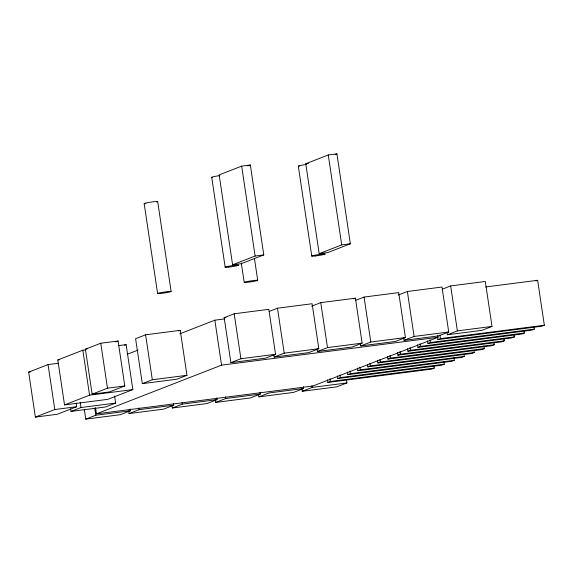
<?xml version="1.0" encoding="UTF-8"?>
<svg xmlns="http://www.w3.org/2000/svg" width="573" height="573" viewBox="0 0 573 573"><rect width="100%" height="100%" fill="white"/><g stroke="black" fill="none" stroke-linecap="round" stroke-linejoin="round"><path stroke-width="0.86" d="M241.677 166.12L219.158 174.887L232.602 264.805L241.262 263.695L263.781 254.921L250.337 165.003L241.677 166.12L255.121 256.038L232.602 264.805M247.837 165.977L250.337 165.003M305.753 163.742L328.272 154.975L336.931 153.865L350.368 243.783L327.849 252.55L319.19 253.667L305.753 163.742L308.353 163.412M335.262 154.509L336.931 153.865M319.19 253.667L341.709 244.9L350.368 243.783M118.174 345.662L126.124 344.638L132.85 389.597L107.824 399.338L64.527 404.91L57.809 359.951L82.834 350.21L85.484 349.867M85.413 349.201L100.762 343.227L118.081 340.999L124.799 385.958L109.45 391.932L92.131 394.167L85.413 349.201L87.146 348.978M76.159 403.191L76.689 406.723L57.279 414.279L35.368 417.094L28.65 372.135L48.06 364.578L58.575 363.225M115.66 341.938L118.081 340.999M145.599 334.797L135.593 338.693L142.312 383.652L176.942 379.197L186.956 375.301L180.237 330.342L145.599 334.797L152.318 379.756L142.312 383.652M124.463 345.29L126.124 344.638M178.568 330.993L180.237 330.342M127.263 354.279L138.107 350.053M179.807 333.815L214.839 320.178L224.602 318.925M224.172 317.671L234.185 313.775L268.823 309.32L275.541 354.279L265.528 358.175L230.898 362.63L224.172 317.671L225.905 317.449M269.138 311.454L277.482 308.202L312.113 303.747L318.832 348.706L308.826 352.603L274.188 357.065L273.794 354.415M311.597 306.204L320.773 302.637L355.41 298.182L362.129 343.141L352.123 347.037L317.485 351.493L317.091 348.85M64.527 404.91L89.553 395.169L132.85 389.597M92.131 394.167L107.48 388.186L124.799 385.958M35.368 417.094L54.779 409.537L76.689 406.723M353.742 298.827L355.41 298.182M355.733 300.309L364.07 297.065L398.708 292.61L405.426 337.569L395.42 341.465L360.782 345.92L360.388 343.277M70.608 408.771L71.002 411.421L81.015 407.525L115.646 403.063L114.593 396.015M115.646 403.063L105.64 406.959L71.002 411.421M398.192 295.066L407.367 291.492L442.005 287.037L448.723 331.996L438.71 335.893L404.072 340.355L403.679 337.705M95.526 407.675L96.45 413.849L221.558 365.137L438.037 337.289L437.772 335.527M84.317 409.437L85.764 419.135L95.777 415.239L130.415 410.784L130.15 409.022M230.898 362.63L240.904 358.734L275.541 354.279M442.32 289.172L450.657 285.927L485.295 281.472L492.014 326.431L482.008 330.327L447.37 334.782L446.976 332.139M130.415 410.784L120.402 414.68L85.764 419.135M128.667 410.92L129.061 413.57L139.074 409.674L173.705 405.211L173.447 403.449M274.188 357.065L284.201 353.169L318.832 348.706M173.705 405.211L163.699 409.115L129.061 413.57M171.964 405.355L172.358 407.997L182.364 404.101L217.002 399.646L216.737 397.884M317.485 351.493L327.491 347.596L362.129 343.141M217.002 399.646L206.996 403.542L172.358 407.997M215.255 399.782L215.656 402.425L225.662 398.529L260.3 394.074L260.035 392.312M360.782 345.92L370.788 342.024L405.426 337.569M535.963 280.928L537.632 280.283L544.35 325.242L541.85 326.216L437.937 339.581L437.543 336.938M260.3 394.074L250.286 397.97L215.656 402.425M258.552 394.21L258.946 396.86L268.959 392.963L303.597 388.501L303.332 386.739M404.072 340.355L414.086 336.451L448.723 331.996M303.597 388.501L293.584 392.398L258.946 396.86M438.037 337.289L312.93 386.001L96.45 413.849M301.849 388.644L302.243 391.287L312.249 387.391L346.887 382.936L346.364 379.405M447.37 334.782L457.383 330.886L492.014 326.431M327.448 379.806L327.842 382.449L330.342 381.475L434.255 368.11L433.861 365.459M337.454 375.909L337.848 378.552L340.355 377.578L444.261 364.213L443.867 361.563M347.467 372.013L347.861 374.656L350.361 373.682L454.274 360.31L453.873 357.667M357.473 368.117L357.867 370.76L360.374 369.786L464.28 356.413L464.015 354.651M367.615 365.101L367.88 366.863L370.38 365.889L474.286 352.517L474.021 350.755M377.492 360.317L377.886 362.967L380.386 361.993L484.3 348.62L483.899 345.977M387.498 356.42L387.892 359.07L390.399 358.096L494.306 344.724L493.912 342.081M397.512 352.524L397.906 355.174L400.405 354.2L504.312 340.828L503.918 338.185M407.518 348.628L407.912 351.27L410.411 350.296L514.325 336.931L514.06 335.169M417.524 344.731L417.925 347.374L420.424 346.4L524.331 333.035L524.066 331.273M427.537 340.835L427.931 343.478L430.43 342.504L534.344 329.138L533.943 326.495M437.937 339.581L440.444 338.607L544.35 325.242M346.887 382.936L336.881 386.832L302.243 391.287M434.255 368.11L431.748 369.084L327.842 382.449M444.261 364.213L441.762 365.187L337.848 378.552M454.274 360.31L451.768 361.284L347.861 374.656M464.28 356.413L461.781 357.387L357.867 370.76M474.286 352.517L471.787 353.491L367.88 366.863M484.3 348.62L481.793 349.594L377.886 362.967M494.306 344.724L491.806 345.698L387.892 359.07M504.312 340.828L501.812 341.802L397.906 355.174M514.325 336.931L511.818 337.905L407.912 351.27M524.331 333.035L521.831 334.009L417.925 347.374M534.344 329.138L531.837 330.112L427.931 343.478M255.121 256.038L263.781 254.921M485.675 286.966L537.632 280.283M57.809 359.951L59.578 359.722M28.65 372.135L30.405 371.913M152.318 379.756L186.956 375.301M450.657 285.927L457.383 330.886M439.914 335.083L440.444 338.607M430.036 339.861L430.43 342.504M420.03 343.757L420.424 346.4M407.367 291.492L414.086 336.451M410.017 347.653L410.411 350.296M400.011 351.55L400.405 354.2M390.005 355.446L390.399 358.096M379.992 359.343L380.386 361.993M364.07 297.065L370.788 342.024M369.986 363.239L370.38 365.889M328.272 154.975L341.709 244.9M359.973 367.143L360.374 369.786M349.967 371.039L350.361 373.682M339.961 374.935L340.355 377.578M320.773 302.637L327.491 347.596M298.318 166.141L311.755 256.067M329.948 378.832L330.342 381.475M311.991 385.629L312.249 387.391M277.482 308.202L284.201 353.169M254.419 258.316L257.714 280.355A6.833 0.466 -8.5 0 1 247.6 282.267A6.833 0.466 -8.5 0 1 247.55 281.458A6.833 0.466 -8.5 0 1 257.714 280.355M241.297 262.971L244.198 282.367M234.185 313.775L240.904 358.734M211.724 177.286L225.168 267.204M214.839 320.178L221.558 365.137M225.397 396.767L225.662 398.529M157.69 201.574L171.126 291.492A6.833 0.466 -8.5 0 1 161.013 293.405A6.833 0.466 -8.5 0 1 160.963 292.602A6.833 0.466 -8.5 0 1 171.126 291.492M182.107 402.339L182.364 404.101M144.167 203.587L157.604 293.505M138.809 407.904L139.074 409.674M100.762 343.227L107.48 388.186M94.724 408.191L95.777 415.239M82.834 350.21L89.553 395.169M80.22 402.232L81.015 407.525M48.06 364.578L54.779 409.537M145.836 203.644A6.833 0.466 -8.5 0 1 146.015 202.985A6.833 0.466 -8.5 0 1 155.082 201.589A6.833 0.466 -8.5 0 1 156.63 201.983M212.347 177.386A6.833 0.466 -8.5 0 1 213.206 176.771A6.833 0.466 -8.5 0 1 219.896 175.61M299.407 166.234A6.833 0.466 -8.5 0 1 299.507 165.697A6.833 0.466 -8.5 0 1 306.483 164.465M228.57 267.104A6.833 0.466 -8.5 0 0 238.683 265.192A6.833 0.466 -8.5 0 0 228.52 266.295A6.833 0.466 -8.5 0 0 228.57 267.104M315.157 255.966A6.833 0.466 -8.5 0 0 325.278 254.047A6.833 0.466 -8.5 0 0 315.107 255.157A6.833 0.466 -8.5 0 0 315.157 255.966"/></g></svg>
